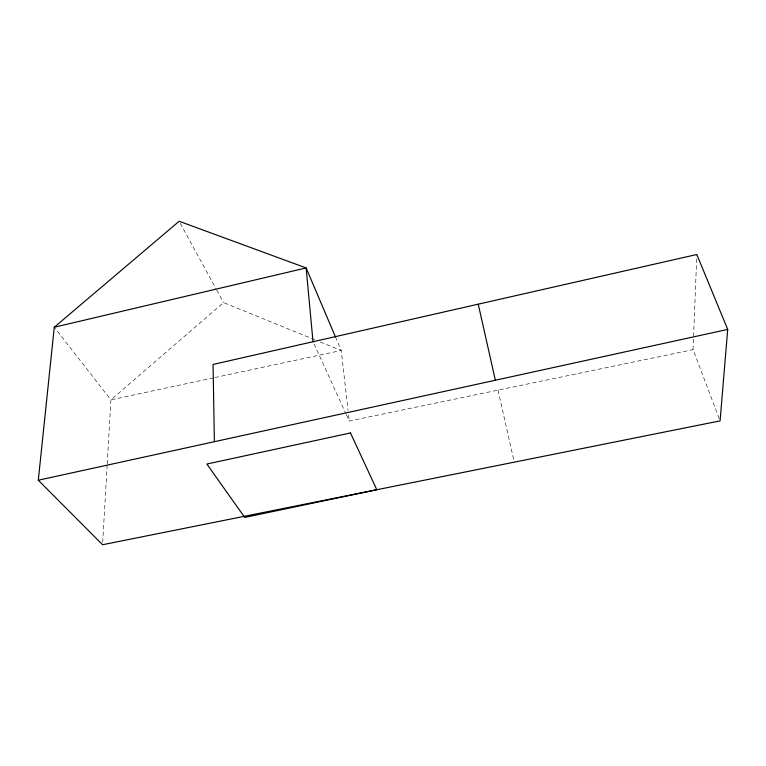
<?xml version="1.0" encoding="UTF-8"?>
<svg xmlns="http://www.w3.org/2000/svg" width="766" height="766" viewBox="0 0 766 766"><rect width="100%" height="100%" fill="white"/><g stroke="black" fill="none" stroke-linecap="round" stroke-linejoin="round"><path stroke-width="0.57" stroke-dasharray="3.83 2.87" d="M719.245 418.648L693.048 349.66L696.782 255.7M102.701 542.366L107.154 465.163M107.221 463.976L110.917 399.852L54.262 327.235M314.826 339.731L223.557 302.589L110.917 399.852L213.791 377.791M214.959 377.542L341.215 350.474L348.051 410.442M346.28 414.502L349.258 421.022L693.048 349.66M320.322 341.971L341.215 350.474L336.073 338.371M180.288 223.346L216.156 289.031M216.73 290.075L223.557 302.589M314.012 343.905L345.782 413.42M498.005 390.143L513.986 461.008M348.587 415.143L349.258 421.022"/><path stroke-width="1.15" d="M214.384 441.695L213.063 364.444L696.83 254.504L727.7 329.418L720.088 420.879L102.567 544.741L38.3 480.215L54.262 327.235L179.158 221.259L306.132 267.937L335.604 337.27M54.262 327.235L306.132 267.937L313.016 341.732M38.3 480.215L727.7 329.418M478.233 304.188L495.363 380.242M350.483 432.953L206.868 464.043L244.718 517.433L376.795 489.733L350.483 432.953"/></g></svg>
